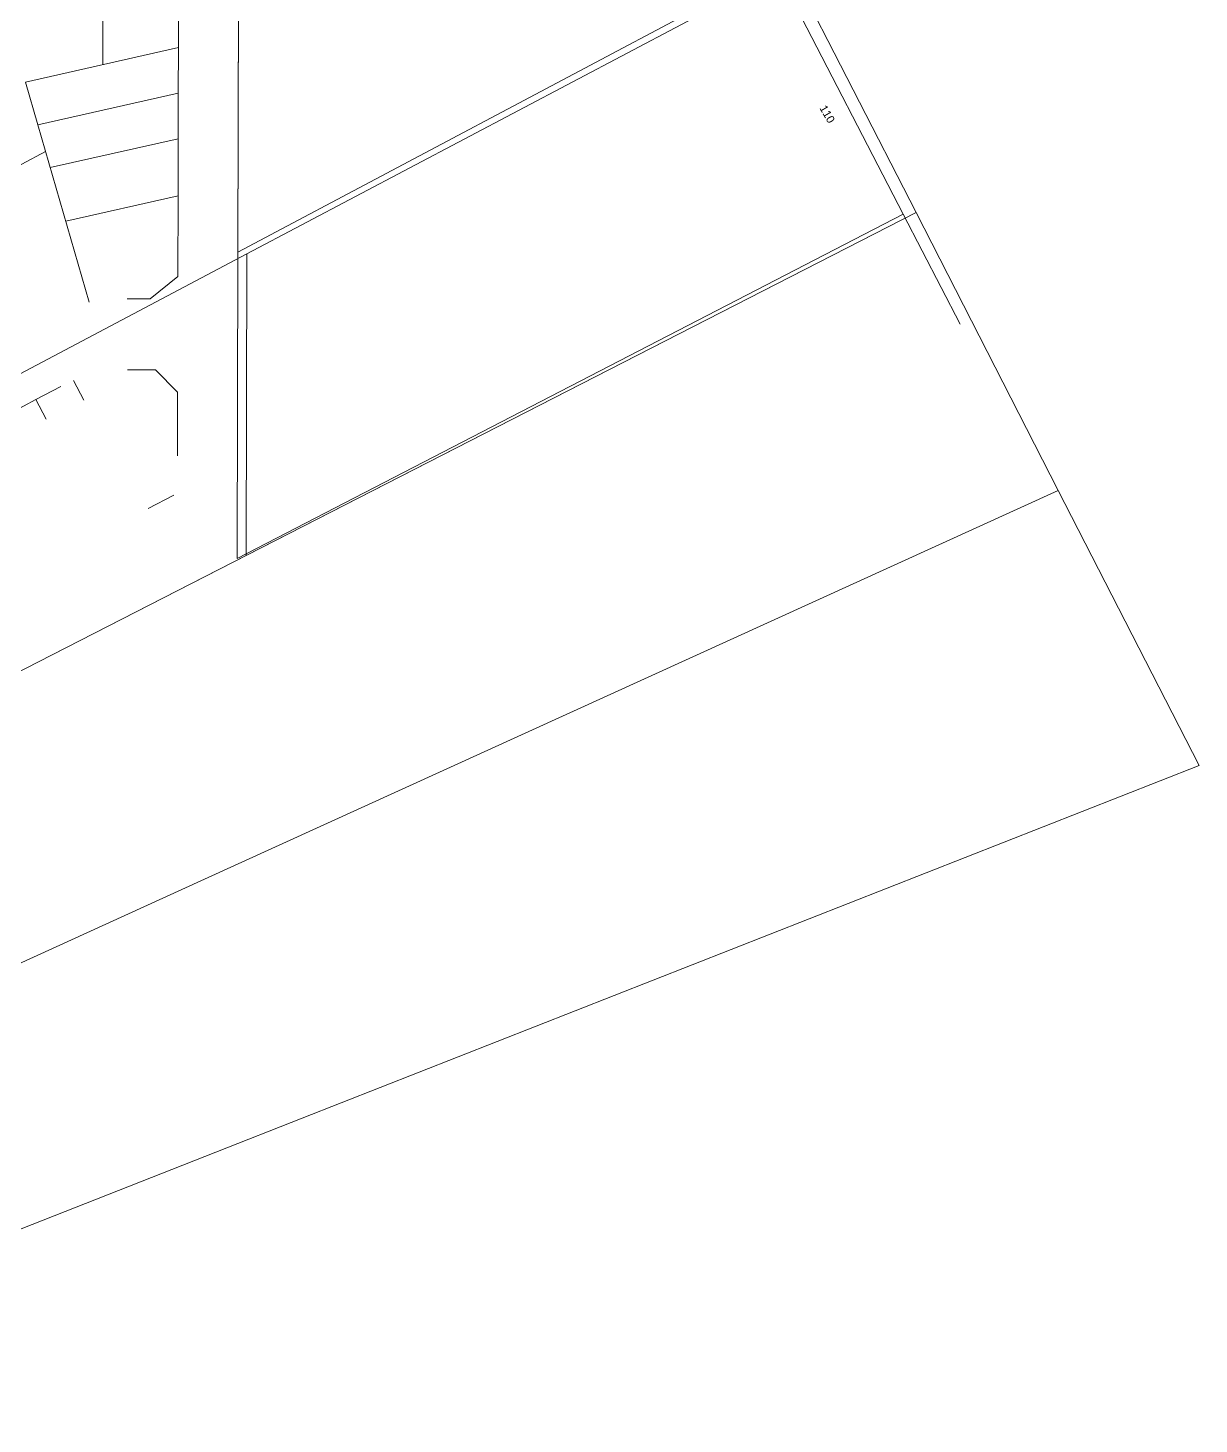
# Model space of a CAD drawing. Header units: metres. Extents: x 0 to 304202, y 0 to 6270858.
# Drawn here: x 303938.5 to 304201.6, y 6270240.2 to 6270554.1 of the extents above; entities that cross this region are included whole.
import ezdxf

# ---------------------------------------------------------------- set-up
doc = ezdxf.new("R2010")
doc.units = ezdxf.units.M
doc.layers.add('Cadastre Developer_SP_NEW', color=92, linetype='Continuous', lineweight=15)
doc.layers.add('Cadastre Land Parcels_SP_EXT', color=118, linetype='Continuous', lineweight=15)
doc.styles.get("Standard").update_dxf_attribs({"font": 'arial.ttf'})

msp = doc.modelspace()

# ---------------------------------------------------------------- linework, layer by layer
at = {"layer": 'Cadastre Developer_SP_NEW', "color": 4, "linetype": 'Continuous', "transparency": 33554559}
for p, q in [((303955.346, 6270569.699), (303955.289, 6270545.881)), ((303972.313, 6270570.717), (303972.263, 6270549.722)), ((304106.43, 6270567.833), (303985.655, 6270503.71)), ((303985.655, 6270503.718), (303985.805, 6270567.649)), ((303985.655, 6270503.718), (303985.805, 6270567.649)), ((304135.141, 6270512.228), (304106.43, 6270567.833)), ((303985.655, 6270503.718), (303985.789, 6270560.601)), ((303985.655, 6270503.718), (303985.789, 6270560.601)), ((303937.901, 6270541.947), (303972.263, 6270549.722)), ((303972.263, 6270549.722), (303972.239, 6270539.464)), ((303940.685, 6270532.324), (303937.901, 6270541.947)), ((303972.239, 6270539.464), (303940.685, 6270532.324)), ((303972.239, 6270539.464), (303972.215, 6270529.206)), ((303940.685, 6270532.324), (303952.219, 6270492.449)), ((303972.215, 6270529.206), (303943.468, 6270522.701)), ((303972.215, 6270529.206), (303972.185, 6270516.383)), ((303923.26, 6270516.151), (303942.42, 6270526.324)), ((303946.948, 6270510.672), (303972.185, 6270516.383)), ((303972.185, 6270516.383), (303972.142, 6270498.209)), ((303985.493, 6270434.796), (304135.141, 6270512.228)), ((304147.925, 6270487.521), (304135.142, 6270512.226)), ((303985.655, 6270503.71), (303985.493, 6270434.796)), ((303972.142, 6270498.209), (303965.891, 6270493.216)), ((303965.891, 6270493.216), (303960.79, 6270493.216)), ((303960.83, 6270477.243), (303967.1, 6270477.243)), ((303960.83, 6270477.243), (303967.1, 6270477.243)), ((303967.1, 6270477.243), (303972.088, 6270472.243)), ((303967.1, 6270477.243), (303972.088, 6270472.243)), ((303951.037, 6270470.404), (303948.679, 6270474.846)), ((303951.037, 6270470.404), (303948.679, 6270474.846)), ((303948.679, 6270474.846), (303951.037, 6270470.404)), ((303948.679, 6270474.846), (303951.037, 6270470.404)), ((303940.215, 6270470.528), (303945.825, 6270473.507)), ((303940.215, 6270470.528), (303945.825, 6270473.507)), ((303972.088, 6270472.243), (303972.055, 6270457.877)), ((303972.088, 6270472.243), (303972.055, 6270457.877)), ((303931.824, 6270466.074), (303940.215, 6270470.528)), ((303931.824, 6270466.074), (303940.215, 6270470.528)), ((303942.559, 6270466.112), (303940.215, 6270470.528)), ((303942.559, 6270466.112), (303940.215, 6270470.528)), ((303940.215, 6270470.528), (303942.559, 6270466.112)), ((303940.215, 6270470.528), (303942.559, 6270466.112)), ((303971.227, 6270449.064), (303965.515, 6270446.032)), ((303971.227, 6270449.064), (303965.515, 6270446.032)), ((303965.515, 6270446.032), (303971.227, 6270449.064)), ((303965.515, 6270446.032), (303971.227, 6270449.064))]:
    msp.add_line(p, q, dxfattribs=at)
at = {"layer": 'Cadastre Land Parcels_SP_EXT', "linetype": 'Continuous'}
for points in [[(304138.069, 6270512.591), (304109.774, 6270567.858), (303987.685, 6270503.338), (303987.507, 6270435.461), (304138.069, 6270512.591)], [(304169.996, 6270450.073), (304138.069, 6270512.591), (303940.856, 6270411.562), (303778.686, 6270328.403), (303802.851, 6270282.773), (303977.342, 6270362.304), (304169.996, 6270450.073)], [(303832.755, 6270356.13), (303940.856, 6270411.562), (303987.507, 6270435.461), (303987.685, 6270503.338), (303931.405, 6270473.594), (303752.088, 6270378.703), (303761.263, 6270361.352), (303762.501, 6270359.012), (303778.686, 6270328.403), (303832.755, 6270356.13)], [(304201.632, 6270388.237), (304169.996, 6270450.073), (303977.342, 6270362.304), (303802.851, 6270282.773), (303825.395, 6270240.184), (304000.118, 6270308.99), (304201.632, 6270388.237)]]:
    msp.add_lwpolyline(points, close=True, dxfattribs=at)

# ---------------------------------------------------------------- texts
at = {"layer": 'Cadastre Land Parcels_SP_EXT'}
msp.add_text('110', height=1.8, rotation=300.19251, dxfattribs=at).set_placement((304116.26, 6270536.11))

doc.saveas('drawing.dxf')
